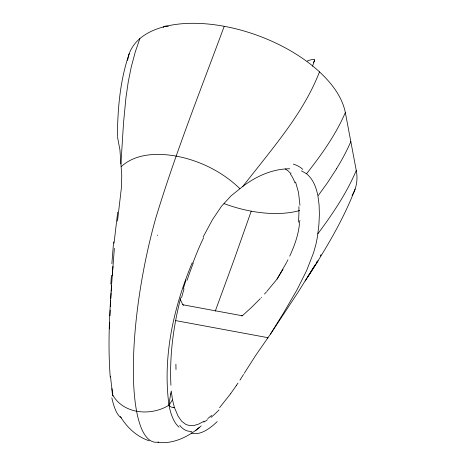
<?xml version="1.0" encoding="UTF-8"?>
<svg xmlns="http://www.w3.org/2000/svg" width="466" height="466" viewBox="0 0 466 466"><rect width="100%" height="100%" fill="white"/><g stroke="black" fill="none" stroke-linecap="round" stroke-linejoin="round"><path stroke-width="0.7" d="M117.403 136.305L117.426 133.736C117.84 106.755 120.339 79.406 129.204 53.753C131.255 47.835 135.105 42.639 139.864 38.602A114.187 60.679 20 0 1 224.228 26.3A114.187 60.679 20 0 1 319.495 71.863C331.303 82.878 342.073 96.38 345.347 112.562L356.263 170.463C357.888 178.647 356.81 187.489 352.506 194.718M307.187 61.063C309.22 60.318 317.894 57.021 313.467 62.409M109.557 328.897L109.726 322.443M109.964 315.791L110.203 310.158M110.36 306.762L110.675 300.751M110.786 298.741L111.124 292.963M111.228 291.221L111.607 285.343M117.49 221.111L121.469 187.134L121.754 175.49L120.927 163.98L123.531 122.779L125.936 97.749L128.301 81.597L131.296 66.772L135.251 52.035L139.864 38.602M112.609 393.584L112.58 394.055A13.351 10.788 -10.7 0 0 112.574 394.725C123.496 414.379 151.269 416.307 168.989 405.164A13.351 10.788 -10.7 0 0 169.432 404.581L172.484 399.746L174.36 407.342L178.082 416.138L181.676 421.252L185.981 424.509L189.965 425.65L194.019 425.493L198.854 424.008L204.096 421.171M112.277 275.575L112.953 266.336M114.362 248.337C111.176 291.128 106.906 334.157 110.238 377.081M336.516 168.849L327.575 182.62L317.923 195.994L319.099 204.935L319.396 214.587L318.89 224.781L317.451 236.763L315.965 244.231L313.589 252.706L306.506 270.874L296.825 290.137L283.415 313.21L270.513 334.029L255.49 355.704L244.225 373.365M127.632 60.405L127.9 58.704M127.952 58.419L128.843 54.831M170.632 394.05L171.278 391.026L172.437 399.496M180.791 297.634C173.352 326.159 169.449 355.762 170.923 385.254M183.278 288.728L186.033 279.868M128.931 54.563L129.204 53.753M312.488 66.213L314.713 59.986M299.632 210.545A90.299 47.986 20 0 1 251.226 211.168L234.287 259.172L215.251 311.172M224.222 26.288C200.73 89.781 175.606 152.831 155.912 217.639A164.422 41.882 -79.5 0 0 151.106 235.744A164.306 41.853 -79.5 0 0 149.522 242.297L149.004 244.499A164.242 41.841 -79.5 0 0 147.745 250.026L147.501 251.133A164.411 41.882 -79.5 0 0 158.714 442.036M319.501 71.857C305.772 107.349 281.586 137.289 258.281 166.863L242.687 186.522L231.171 195.743L221.542 206.199L212.513 219.62L203.147 236.973M355.127 189.045C342.58 221.717 324.091 251.687 305.183 280.992M163.182 27.407C164.143 25.7 166.653 25.991 168.284 26.381M356.263 170.463C346.617 193.314 332.584 213.964 317.859 233.81M345.347 112.562C335.712 134.86 321.488 154.77 306.535 173.766C313.076 179.008 316.152 187.245 317.777 195.237M192.231 262.754C173.585 307.292 162.448 356.845 168.989 405.164A130.923 39.365 -75.1 0 0 179.084 427.182M289.695 256.149C294.832 245.093 299.003 233.309 299.667 221.035L300.052 220.488M287.953 259.754L287.714 260.232M287.47 260.715L286.736 262.154M286.491 262.638L277.02 279.111L266.954 291.314M320.282 255.968L321.01 254.681M316.56 262.416L317.311 261.129M315.033 264.991L298.193 292.031L270.513 334.029M352.36 194.963L352.057 195.458M283.013 269.342L277.952 277.608M277.625 278.144L277.02 279.111M243.572 374.419L240.549 379.178M307.991 276.583L318.121 260.791M240.374 379.446L239.938 380.122M238.015 383.04L236.542 385.248M230.501 393.857L219.568 407.674M291.093 173.014L290.708 173.538L288.262 171.005L285.25 168.937M266.418 291.92L264.525 294.029M261.531 297.279L261.257 297.57M260.296 298.59L251.279 307.636L242.308 315.773A57.732 30.68 20 0 1 241.51 315.931M121.224 166.618C135.967 153.128 157.904 152.854 176.468 156.157C200.06 160.659 222.498 171.849 239.804 188.573M267.408 338.17L267.933 337.675L175.624 320.585M211.605 415.427L207.772 418.579M157.986 442.438C173.236 444.145 188.072 436.962 199.471 427.345M195.306 430.759L201.213 425.941M242.687 186.522C256.149 176.241 272.575 168.814 289.753 168.774M174.36 407.342L173.16 407.447M242.308 315.773L182.8 304.758L180.144 299.16M301.473 170.853L306.535 173.766M149.306 440.836C136.911 436.782 126.921 427.508 120.333 416.423M295.56 181.996L298.531 192.51L299.953 205.29M117.479 136.882L119.943 149.976L120.927 163.98M350.881 141.53A266.593 215.385 -10.7 0 1 336.458 168.826M157.56 235.534A121.346 1.113 72.4 0 1 157.426 235.114M293.265 164.102A121.335 51.749 -48.1 0 1 302.801 169.385M251.226 211.168A90.299 47.981 20 0 1 224.064 203.63M298.898 206.525A131.715 50.118 -66.6 0 1 298.426 222.212M290.411 174.092A131.715 49.757 -66.5 0 1 294.978 182.917M183.715 305.23A57.732 30.68 20 0 1 182.812 304.747M121.346 417.938A131.33 27.162 -83.8 0 1 120.991 417.705M120.304 417.181A131.33 27.162 -83.8 0 1 111.834 397.842M113.075 396.053A34.519 5.301 -81.7 0 1 112.522 395.005A34.519 8.936 -86 0 1 111.881 388.603M112.801 393.863A130.195 26.929 -83.8 0 1 110.541 376.178M114.071 243.2A136.049 5.487 -84.2 0 1 117.729 212.17M111.875 263.715A135.926 6.815 -85.9 0 1 113.634 241.842M173.171 407.383A34.519 12.18 -77.2 0 1 168.977 405.199M169.059 405.053A34.519 8.545 -73 0 1 170.777 393.933M191.864 431.33A132.094 40.012 -74.1 0 1 179.754 425.318M217.197 421.596A131.336 39.144 -69.9 0 1 191.089 432.862M219.061 409.888A135.956 36.523 -65.6 0 1 211.051 417.361M192.872 263.214A136.049 61.972 -74.3 0 1 203.625 237.689M187.105 280.264A135.926 60.533 -72.3 0 1 193.169 263.453M176.002 369.526A134.313 15.465 -86.4 0 1 175.909 364.208M110.832 284.167A134.913 10.753 -86 0 1 111.438 275.377M236.547 385.196A136.922 31.624 -65.4 0 1 230.513 393.805M207.469 419.691A134.907 37.967 -67.2 0 1 203.805 422.144M181.583 297.663A134.919 56.479 -72.4 0 1 184.035 288.873"/></g></svg>
